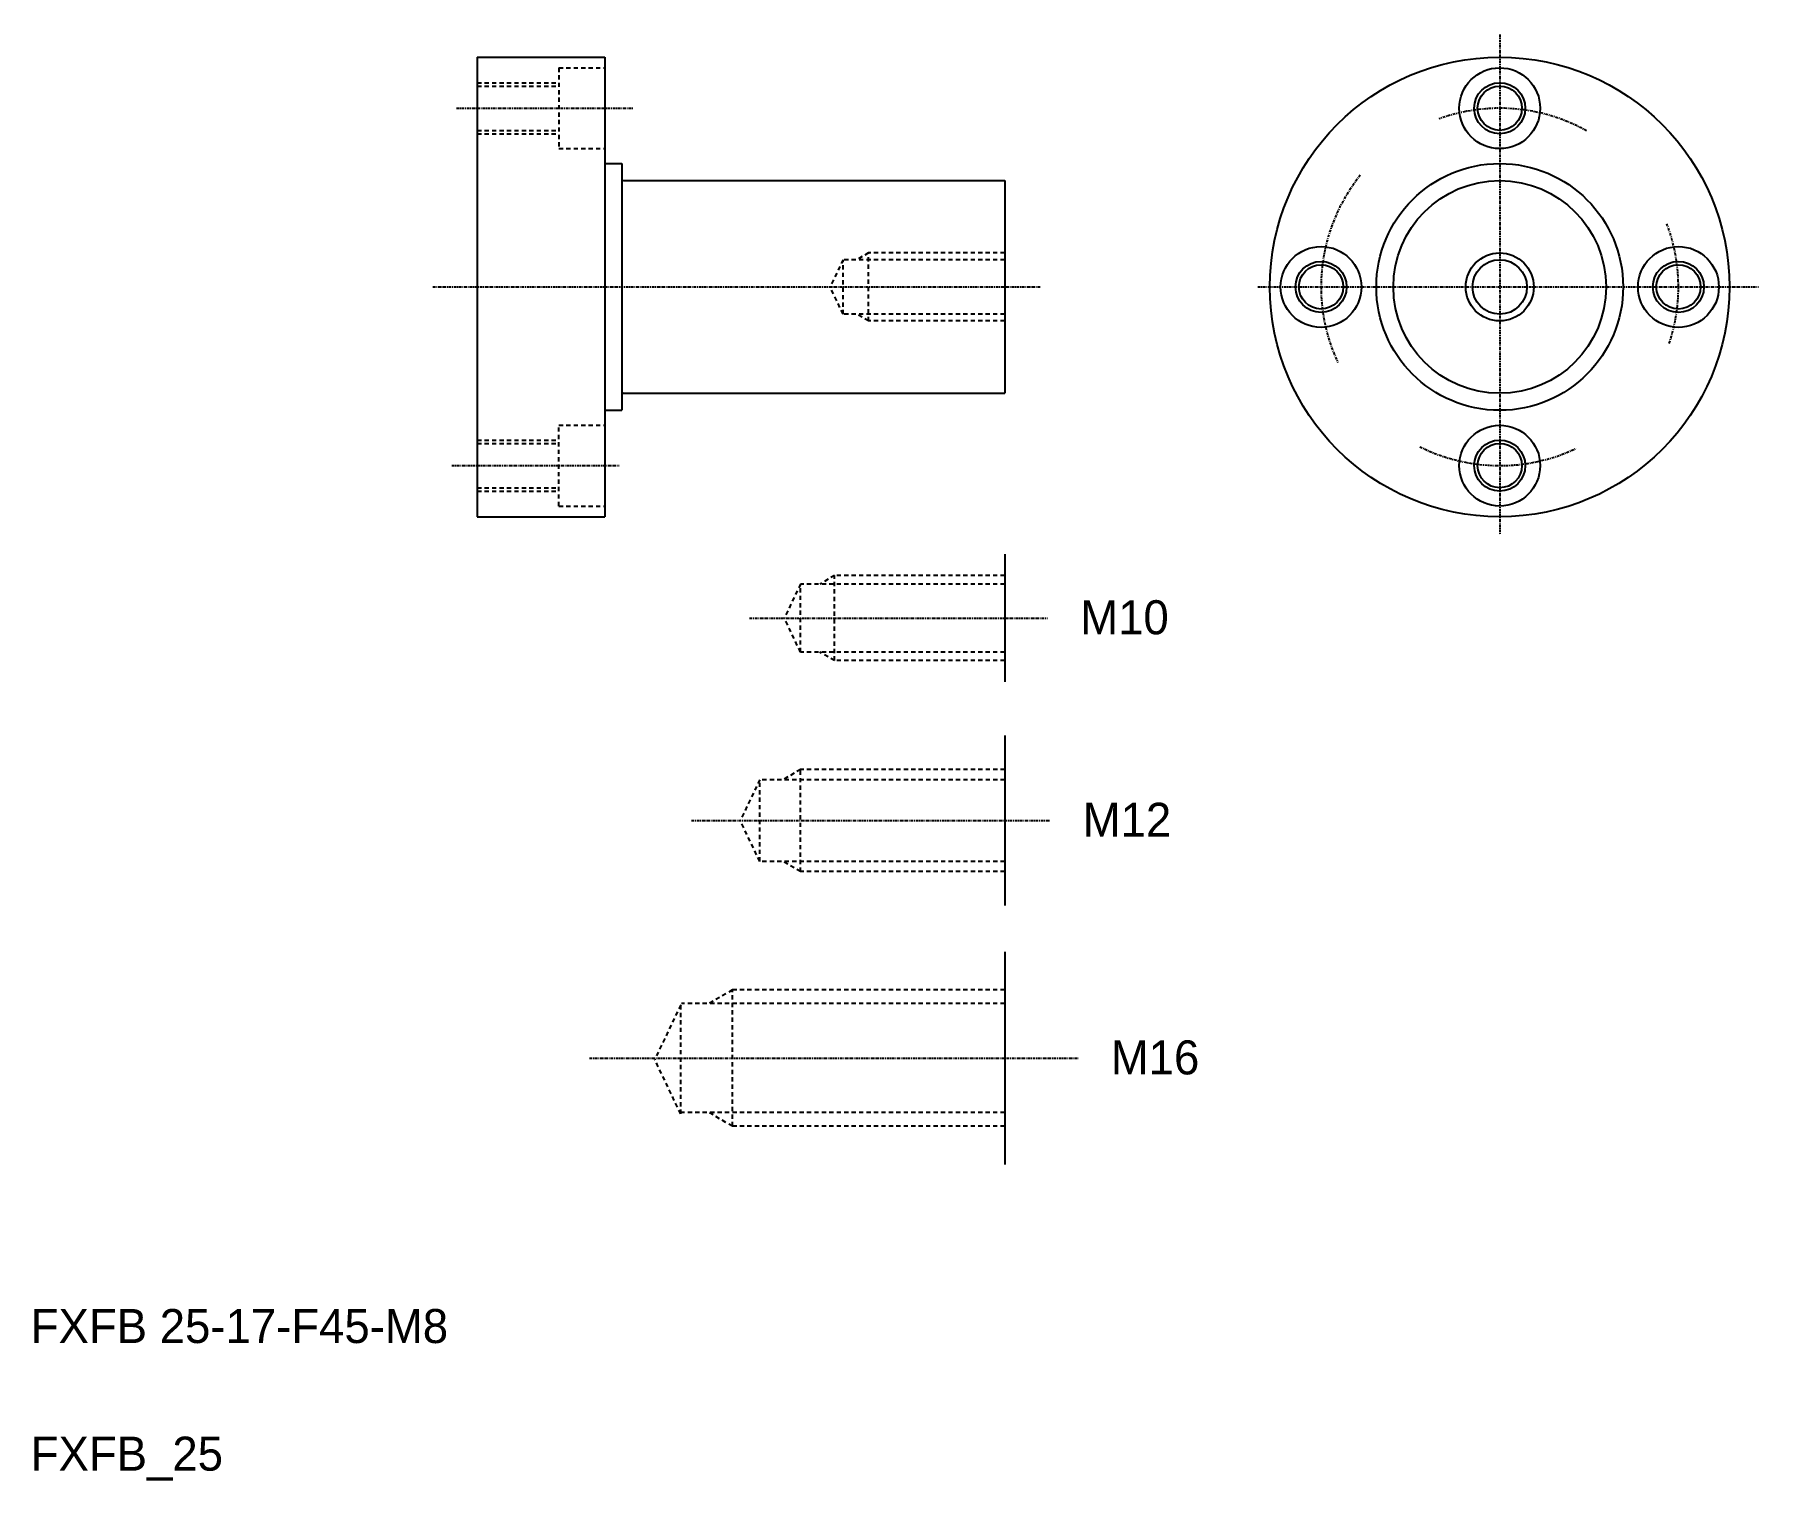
# Model space of a CAD drawing. Extents: x 10 to 213, y 9 to 179.
import ezdxf

# ---------------------------------------------------------------- set-up
doc = ezdxf.new("R2010")
doc.units = 0
doc.header["$LTSCALE"] = 0.25
doc.linetypes.add('CENTER', pattern=[2, 1.25, -0.25, 0.25, -0.25])
doc.linetypes.add('DASHED', pattern=[3.5, 2, -1.5])
doc.layers.get('0').update_dxf_attribs({"linetype": 'CONTINUOUS'})
doc.layers.add('CENTER', color=1, linetype='CENTER')

msp = doc.modelspace()

# ---------------------------------------------------------------- linework, layer by layer
for p, q in [((62.46, 176.11), (77.46, 176.11)), ((62.46, 176.11), (62.46, 122.11)), ((77.46, 176.11), (77.46, 122.11)), ((77.46, 163.61), (79.46, 163.61)), ((77.46, 162.61), (77.46, 162.61)), ((79.46, 163.61), (79.46, 134.61)), ((79.66, 161.61), (124.46, 161.61)), ((124.46, 161.61), (124.46, 136.61)), ((77.46, 149.11), (77.46, 149.11)), ((79.66, 136.61), (124.46, 136.61)), ((77.46, 134.61), (79.46, 134.61)), ((62.46, 122.11), (77.46, 122.11)), ((124.46, 117.7), (124.46, 102.7)), ((124.46, 96.4), (124.46, 76.4)), ((124.46, 70.99), (124.46, 45.99))]:
    msp.add_line(p, q)
at = {"color": 3, "linetype": 'DASHED'}
for p, q in [((72.06, 174.86), (77.46, 174.86)), ((72.06, 174.86), (72.06, 165.36)), ((62.46, 173.11), (72.06, 173.11)), ((62.46, 172.71), (72.06, 172.71)), ((62.46, 167.51), (72.06, 167.51)), ((62.46, 167.11), (72.06, 167.11)), ((72.06, 165.36), (77.46, 165.36)), ((105.46, 152.31), (103.94, 149.11)), ((124.46, 152.31), (105.46, 152.31)), ((105.46, 145.91), (105.46, 152.31)), ((108.46, 153.11), (107.08, 152.31)), ((124.46, 153.11), (108.46, 153.11)), ((108.46, 145.11), (108.46, 153.11)), ((105.46, 145.91), (103.94, 149.11)), ((124.46, 145.91), (105.46, 145.91)), ((108.46, 145.11), (107.08, 145.91)), ((124.46, 145.11), (108.46, 145.11)), ((72.06, 132.86), (77.46, 132.86)), ((72.06, 123.36), (72.06, 132.86)), ((62.46, 131.11), (72.06, 131.11)), ((62.46, 130.71), (72.06, 130.71)), ((62.46, 125.51), (72.06, 125.51)), ((62.46, 125.11), (72.06, 125.11)), ((72.06, 123.36), (77.46, 123.36)), ((100.46, 114.2), (98.56, 110.2)), ((124.46, 114.2), (100.46, 114.2)), ((100.46, 106.2), (100.46, 114.2)), ((104.46, 115.2), (102.73, 114.2)), ((124.46, 115.2), (104.46, 115.2)), ((104.46, 105.2), (104.46, 115.2)), ((100.46, 106.2), (98.56, 110.2)), ((124.46, 106.2), (100.46, 106.2)), ((104.46, 105.2), (102.73, 106.2)), ((124.46, 105.2), (104.46, 105.2)), ((95.67, 91.2), (93.38, 86.4)), ((95.67, 81.6), (95.67, 91.2)), ((124.47, 91.2), (95.67, 91.2)), ((100.47, 92.4), (98.39, 91.2)), ((100.47, 80.4), (100.47, 92.4)), ((124.47, 92.4), (100.47, 92.4)), ((95.67, 81.6), (93.38, 86.4)), ((124.47, 81.6), (95.67, 81.6)), ((100.47, 80.4), (98.39, 81.6)), ((124.47, 80.4), (100.47, 80.4)), ((124.46, 64.89), (86.46, 64.89)), ((92.46, 66.49), (89.69, 64.89)), ((124.46, 66.49), (92.46, 66.49)), ((92.46, 50.49), (92.46, 66.49)), ((86.38, 64.73), (83.33, 58.33)), ((86.38, 51.93), (86.38, 64.73)), ((86.38, 51.93), (83.33, 58.33)), ((124.46, 52.09), (86.46, 52.09)), ((92.46, 50.49), (89.69, 52.09)), ((124.46, 50.49), (92.46, 50.49))]:
    msp.add_line(p, q, dxfattribs=at)
for centre, radius in [((182.63, 149.11), 27), ((182.63, 170.11), 4.75), ((182.63, 170.11), 2.6), ((182.63, 149.11), 14.5), ((182.63, 149.11), 12.5), ((161.63, 149.11), 4.75), ((182.63, 149.11), 3.2), ((203.63, 149.11), 4.75), ((161.63, 149.11), 2.6), ((203.63, 149.11), 2.6), ((182.63, 128.11), 4.75), ((182.63, 128.11), 2.6)]:
    msp.add_circle(centre, radius)
at = {"color": 3}
for centre, radius in [((182.63, 170.11), 3), ((161.63, 149.11), 3), ((182.63, 149.11), 4), ((203.63, 149.11), 3), ((182.63, 128.11), 3)]:
    msp.add_circle(centre, radius, dxfattribs=at)
for centre, start, end in [((79.66, 161.81), 180, 270), ((79.66, 136.41), 90, 180)]:
    msp.add_arc(centre, 0.2, start, end)
at = {"layer": 'CENTER', "color": 1, "linetype": 'CENTER'}
for p, q in [((182.63, 178.78), (182.63, 119.97)), ((60.02, 170.11), (80.83, 170.11)), ((57.26, 149.11), (128.61, 149.11)), ((154.19, 149.11), (213.04, 149.11)), ((59.47, 128.11), (79.16, 128.11)), ((94.48, 110.2), (129.48, 110.2)), ((87.66, 86.4), (129.77, 86.4)), ((75.68, 58.49), (133.07, 58.49))]:
    msp.add_line(p, q, dxfattribs=at)
for start, end in [(60.9633, 109.8912), (141.2868, 205.0454), (341.6009, 20.6328), (243.4551, 295.3648)]:
    msp.add_arc((182.63, 149.11), 21, start, end, dxfattribs=at)

# ---------------------------------------------------------------- texts
for s, p in [('M10', (133.33, 108.29)), ('M12', (133.62, 84.49)), ('M16', (136.92, 56.57)), ('FXFB 25-17-F45-M8', (10, 25)), ('FXFB_25', (10, 10))]:
    msp.add_text(s, height=4).set_placement(p)

doc.saveas('drawing.dxf')
